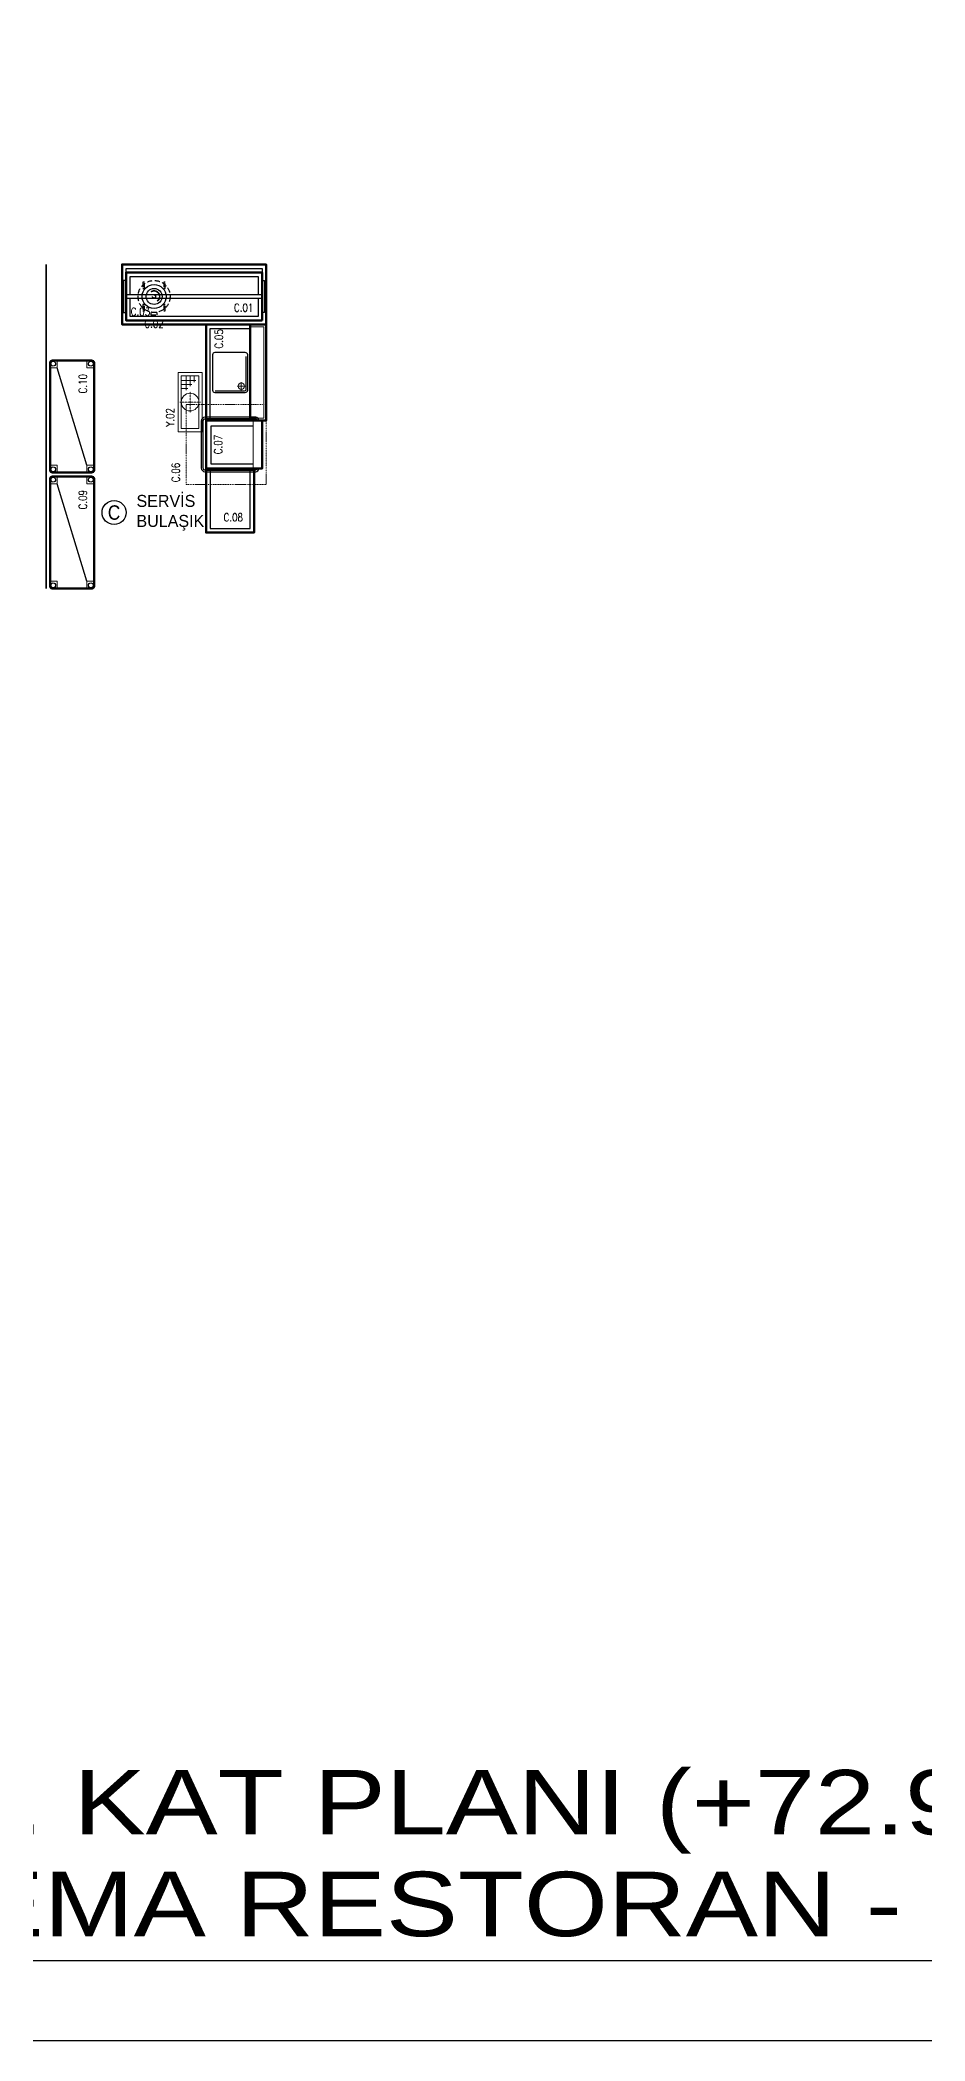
# Model space of a CAD drawing. Header units: millimetres. Extents: x 1443065 to 1517367, y 3763150 to 3779068.
# Drawn here: x 1513831 to 1514937, y 3763150 to 3765651 of the extents above; entities that cross this region are included whole.
import ezdxf
from ezdxf.enums import TextEntityAlignment as Align

# ---------------------------------------------------------------- set-up
doc = ezdxf.new("R2010")
doc.units = ezdxf.units.MM
for name, pattern in [('BORDER', [1.75, 0.5, -0.25, 0.5, -0.25, 0, -0.25]), ('DASHDOTX2', [2, 1, -0.5, 0, -0.5]), ('DASHED2', [0.375, 0.25, -0.125]), ('HIDDEN', [9.525, 6.35, -3.175])]:
    doc.linetypes.add(name, pattern=pattern)
for name, color, linetype, lineweight in [('-DWG_ANA', 7, 'Continuous', 50), ('-DWG_ANA_1', 7, 'BORDER', 25), ('-DWG_DETAY1', 7, 'Continuous', 25), ('-DWG_DETAY2', 7, 'Continuous', 15), ('-DWG_DETAY3', 7, 'Continuous', 15), ('DUVAR', 2, 'Continuous', 35), ('DVL-C', 7, 'DASHDOTX2', 20), ('NO', 7, 'Continuous', 30), ('PLAN', 253, 'Continuous', 15), ('yerizg-a', 7, 'Continuous', 15), ('yerizg-b', 7, 'Continuous', 9)]:
    doc.layers.add(name, color=color, linetype=linetype, lineweight=lineweight)
for name, color, linetype in [('BL-C', 140, 'Continuous'), ('BL-Y', 144, 'Continuous'), ('m-YAZ_pafta', 7, 'Continuous'), ('YAZI_BLM_1', 7, 'Continuous'), ('YAZI_BLM_2', 10, 'Continuous'), ('YRNO', 7, 'Continuous')]:
    doc.layers.add(name, color=color, linetype=linetype)
doc.styles.add('BLM_YAZI', font='stylu.ttf', dxfattribs={"width": 0.8})
doc.styles.add('ROMANS', font='romans.shx', dxfattribs={"width": 0.8})
doc.styles.add('YAZ', font='arial.ttf', dxfattribs={"width": 0.8, "height": 10})

# ---------------------------------------------------------------- blocks, each defined once
blk = doc.blocks.new('BSN180')
at = {"layer": '-DWG_ANA', "color": 0}
blk.add_lwpolyline([(80, -75), (0, -75), (0, 0), (180, 0), (180, -75), (80, -75)], dxfattribs=at)
at = {"layer": '-DWG_DETAY1', "color": 0}
blk.add_lwpolyline([(75, -70), (75, -70), (5, -70), (5, -5), (175, -5), (175, -70), (75, -70), (75, -70)], dxfattribs=at)
at = {"layer": 'NO', "linetype": 'Continuous', "style": 'ROMANS', "width": 0.8}
blk.add_attdef('NO', text='', height=10, dxfattribs=at).set_placement((23, -59), align=Align.MIDDLE)
blk = doc.blocks.new('BK_54R')
at = {"layer": '-DWG_DETAY1', "color": 0}
blk.add_lwpolyline([(22, -8), (-22, -8, 0.414214), (-25, -11), (-25, -49, 0.414214), (-22, -52), (22, -52, 0.414214), (25, -49), (25, -11, 0.414214)], format="xyb", close=True, dxfattribs=at)
at = {"layer": '-DWG_DETAY2', "color": 0, "const_width": 1.5}
blk.add_lwpolyline([(-20, -10), (21, -10, -0.414214), (23, -12), (23, -49)], format="xyb", dxfattribs=at)
at = {"layer": '-DWG_DETAY2', "color": 0}
for points in [[(22, -16), (12, -16)], [(17, -11), (17, -21)]]:
    blk.add_lwpolyline(points, dxfattribs=at)
blk.add_circle((17, -16), 4, dxfattribs=at)
blk = doc.blocks.new('BEN120L')
at = {"layer": '-DWG_ANA', "color": 0}
for points in [[(120, -20), (120, 0), (0, 0), (0, -20)], [(0, -20), (120, -20)], [(120, -75), (0, -75)]]:
    blk.add_lwpolyline(points, dxfattribs=at)
at = {"layer": '-DWG_DETAY1', "color": 0, "linetype": 'Continuous'}
blk.add_lwpolyline([(120, -70), (5, -70), (5, -20)], dxfattribs=at)
at = {"layer": '-DWG_DETAY2', "color": 0}
blk.add_lwpolyline([(3, -20), (3, -3), (117, -3), (117, -20)], dxfattribs=at)
at = {"layer": '-DWG_DETAY3', "color": 0}
for p, q in [((0, -75), (0, -20)), ((120, -20), (120, -75))]:
    blk.add_line(p, q, dxfattribs=at)
at = {"layer": '-DWG_DETAY1', "color": 0}
blk.add_blockref('BK_54R', (60, -15), dxfattribs=at)
at = {"layer": 'NO', "linetype": 'Continuous', "style": 'ROMANS', "width": 0.8}
blk.add_attdef('NO', text='', height=10, dxfattribs=at).set_placement((18, -59), align=Align.MIDDLE)
blk = doc.blocks.new('BYM102')
at = {"layer": '-DWG_ANA', "color": 0}
blk.add_lwpolyline([(0, 0), (60, 0), (60, -70), (0, -70)], close=True, dxfattribs=at)
at = {"layer": '-DWG_DETAY1', "color": 0}
for points in [[(0, -4), (0, -4, 0.414214), (-4, -8), (-4, -71.5, 0.414214), (0.5, -76), (59.5, -76, 0.414214), (64, -71.5), (64, -8, 0.414214), (60, -4), (60, -4)], [(0, -6), (0, -6, 0.339359), (-2, -8.5), (-2, -71, 0.414214), (1, -74), (59, -74, 0.414214), (62, -71), (62, -8.5, 0.339359), (60, -6), (60, -6)]]:
    blk.add_lwpolyline(points, format="xyb", dxfattribs=at)
blk.add_lwpolyline([(7, -11), (7, -64), (54, -64), (54, -11)], dxfattribs=at)
at = {"layer": '-DWG_DETAY2', "color": 0}
blk.add_lwpolyline([(0, -11), (60, -11)], dxfattribs=at)
at = {"layer": 'NO', "linetype": 'Continuous', "style": 'ROMANS', "width": 0.8}
blk.add_attdef('NO', text='', height=10, dxfattribs=at).set_placement((30, -55), align=Align.MIDDLE)
blk = doc.blocks.new('BSU100A')
at = {"layer": '-DWG_DETAY1', "color": 0, "const_width": 2}
blk.add_lwpolyline([(3.9, -5.8, 1), (-3.9, 5.8)], format="xyb", dxfattribs=at)
at = {"layer": '-DWG_DETAY1', "color": 0}
for radius in [15, 10]:
    blk.add_circle((0, 0), radius, dxfattribs=at)
blk = doc.blocks.new('acp100')
at = {"layer": '-DWG_ANA_1', "color": 0, "linetype": 'HIDDEN'}
blk.add_circle((0, 0), 20, dxfattribs=at)
at = {"layer": '-DWG_DETAY1', "color": 0, "linetype": 'HIDDEN'}
for points in [[(-14, 18), (-14, 10), (-12, 10), (-12, 18)], [(12, 18), (12, 10), (14, 10), (14, 18)], [(-14, -10), (-14, -18), (-12, -18), (-12, -10)], [(12, -10), (12, -18), (14, -18), (14, -10)]]:
    blk.add_lwpolyline(points, close=True, dxfattribs=at)
blk.add_lwpolyline([(-4, -20), (-4, -23), (4, -23), (4, -20)], dxfattribs=at)
blk.add_circle((0, 0), 2, dxfattribs=at)
at = {"layer": 'NO', "linetype": 'Continuous', "style": 'ROMANS', "width": 0.8}
blk.add_attdef('NO', text='', height=10, dxfattribs=at).set_placement((0, -34), align=Align.MIDDLE)
blk = doc.blocks.new('BRT180')
at = {"layer": '-DWG_ANA', "color": 0}
blk.add_lwpolyline([(175, -60), (5, -60), (5, 0), (175, 0)], close=True, dxfattribs=at)
at = {"layer": '-DWG_DETAY1', "color": 0}
for points in [[(5, -10), (2, -10), (2, -50), (5, -50)], [(175, -10), (178, -10), (178, -50), (175, -50)]]:
    blk.add_lwpolyline(points, close=True, dxfattribs=at)
for points in [[(10, -27), (10, -5), (170, -5), (170, -27)], [(175, -28), (5, -28), (5, -32), (175, -32)], [(170, -33), (170, -55), (10, -55), (10, -33)]]:
    blk.add_lwpolyline(points, dxfattribs=at)
at = {"layer": 'NO', "linetype": 'Continuous', "style": 'ROMANS', "width": 0.8}
blk.add_attdef('NO', text='', height=10, dxfattribs=at).set_placement((152, -44), align=Align.MIDDLE)
blk = doc.blocks.new('DDS102')
at = {"layer": 'DVL-C', "color": 0}
blk.add_lwpolyline([(0, 0), (100, 0), (100, -100), (0, -100)], close=True, dxfattribs=at)
at = {"layer": 'NO', "linetype": 'Continuous', "style": 'ROMANS', "width": 0.8}
blk.add_attdef('NO', text='', height=10, dxfattribs=at).set_placement((85, -113), align=Align.MIDDLE)
blk = doc.blocks.new('Y-SIFON')
at = {"layer": 'yerizg-a', "color": 0, "linetype": 'Continuous'}
blk.add_circle((0, 0), 11, dxfattribs=at)
at = {"layer": 'yerizg-b', "color": 0, "linetype": 'DASHED2'}
for points in [[(-13, 0), (13, 0)], [(0, 13), (0, -13)]]:
    blk.add_lwpolyline(points, dxfattribs=at)
blk = doc.blocks.new('1BS-YK37A')
at = {"layer": 'yerizg-a', "color": 0}
blk.add_lwpolyline([(0, 0), (74, 0), (74, -30), (0, -30)], close=True, dxfattribs=at)
at = {"layer": 'yerizg-b', "color": 0}
for p, q in [((4, -10), (12, -10)), ((4, -15), (17, -15)), ((4, -20), (22, -20)), ((10, -26), (10, -8)), ((15, -26), (15, -13)), ((20, -26), (20, -18))]:
    blk.add_line(p, q, dxfattribs=at)
blk.add_lwpolyline([(4, -4), (70, -4), (70, -26), (4, -26)], close=True, dxfattribs=at)
at = {"layer": 'PLAN', "color": 0, "linetype": 'Continuous'}
blk.add_blockref('Y-SIFON', (37, -15), dxfattribs=at)
at = {"layer": 'YRNO', "linetype": 'Continuous', "style": 'ROMANS', "width": 0.8}
blk.add_attdef('YRNO', text='', height=10, dxfattribs=at).set_placement((56, -40), align=Align.MIDDLE)
blk = doc.blocks.new('jb-tc2')
at = {"layer": 'YAZI_BLM_1'}
blk.add_circle((0, 0), 15, dxfattribs=at)
at = {"layer": 'YAZI_BLM_1', "style": 'BLM_YAZI'}
for s, p in [('SERVİS', (28, 7)), ('BULAŞIK', (28, -18))]:
    blk.add_text(s, height=15, dxfattribs=at).set_placement(p)
at = {"layer": 'YAZI_BLM_2', "style": 'BLM_YAZI', "width": 0.9}
blk.add_text('C', height=18, dxfattribs=at).set_placement((0, 0), align=Align.MIDDLE)
blk = doc.blocks.new('IDD146-K')
at = {"layer": '-DWG_ANA', "color": 0}
blk.add_lwpolyline([(3, 0), (137, 0, -0.414214), (140, -3), (140, -52, -0.414214), (137, -55), (3, -55, -0.414214), (0, -52), (0, -3, -0.414214)], format="xyb", close=True, dxfattribs=at)
at = {"layer": '-DWG_DETAY1', "color": 0}
blk.add_lwpolyline([(9, -46), (131, -9)], dxfattribs=at)
for centre in [(4, -4), (136, -4), (4, -51), (136, -51)]:
    blk.add_circle(centre, 3, dxfattribs=at)
at = {"layer": '-DWG_DETAY2', "color": 0, "linetype": 'Continuous'}
for points in [[(0, -9), (9, -9), (9, 0)], [(131, 0), (131, -9), (140, -9)], [(0, -46), (9, -46), (9, -55)], [(140, -46), (131, -46), (131, -55)]]:
    blk.add_lwpolyline(points, dxfattribs=at)
at = {"layer": 'NO', "linetype": 'Continuous', "style": 'ROMANS', "width": 0.8}
blk.add_attdef('NO', text='', height=10, dxfattribs=at).set_placement((111, -41), align=Align.MIDDLE)
blk = doc.blocks.new('IDD146')
at = {"layer": '-DWG_ANA', "color": 0}
blk.add_lwpolyline([(3, 0), (137, 0, -0.414214), (140, -3), (140, -52, -0.414214), (137, -55), (3, -55, -0.414214), (0, -52), (0, -3, -0.414214)], format="xyb", close=True, dxfattribs=at)
at = {"layer": '-DWG_DETAY1', "color": 0}
blk.add_lwpolyline([(9, -46), (131, -9)], dxfattribs=at)
for centre in [(4, -4), (136, -4), (4, -51), (136, -51)]:
    blk.add_circle(centre, 3, dxfattribs=at)
at = {"layer": '-DWG_DETAY2', "color": 0, "linetype": 'Continuous'}
for points in [[(0, -9), (9, -9), (9, 0)], [(131, 0), (131, -9), (140, -9)], [(0, -46), (9, -46), (9, -55)], [(140, -46), (131, -46), (131, -55)]]:
    blk.add_lwpolyline(points, dxfattribs=at)
at = {"layer": 'NO', "linetype": 'Continuous', "style": 'ROMANS', "width": 0.8}
blk.add_attdef('NO', text='', height=10, dxfattribs=at).set_placement((111, -41), align=Align.MIDDLE)
blk = doc.blocks.new('BTN080')
at = {"layer": '-DWG_ANA', "color": 0}
blk.add_lwpolyline([(0, 30), (80, 30), (80, -30), (0, -30)], dxfattribs=at)
at = {"layer": '-DWG_DETAY1', "color": 0, "linetype": 'Continuous'}
blk.add_lwpolyline([(0, -25), (75, -25), (75, 25), (0, 25)], dxfattribs=at)
at = {"layer": '-DWG_DETAY3', "color": 0}
blk.add_line((0, -30), (0, 30), dxfattribs=at)
at = {"layer": 'NO', "linetype": 'Continuous', "style": 'ROMANS', "width": 0.8}
blk.add_attdef('NO', text='', height=10, rotation=90, dxfattribs=at).set_placement((61, 4), align=Align.MIDDLE)

msp = doc.modelspace()

# ---------------------------------------------------------------- linework, layer by layer
at = {"layer": 'DUVAR'}
msp.add_lwpolyline([(1513838.2, 3764965), (1513838.2, 3765370)], dxfattribs=at)
at = {"layer": 'm-YAZ_pafta'}
for points in [[(1506355.6, 3773149.7), (1517367.4, 3773149.7), (1517367.4, 3763149.7), (1506355.6, 3763149.7)], [(1506455.6, 3773049.7), (1517267.4, 3773049.7), (1517267.4, 3763249.7), (1506455.6, 3763249.7)]]:
    msp.add_lwpolyline(points, close=True, dxfattribs=at)

# ---------------------------------------------------------------- block references
for name, p in [('BSU100A', (1513973.2, 3765330)), ('jb-tc2', (1513923.2, 3765060))]:
    msp.add_blockref(name, p)
at = {"layer": 'BL-C'}
for name, p, values in [('BSN180', (1513933.2, 3765370), {'NO': 'C.03'}), ('BRT180', (1513933.2, 3765360), {'NO': 'C.01'}), ('acp100', (1513973.2, 3765330), {'NO': 'C.02'})]:
    msp.add_blockref(name, p, dxfattribs=at).add_auto_attribs(values)
ref = msp.add_blockref('BEN120L', (1514113.2, 3765295), dxfattribs=dict(at, rotation=270))
ref.add_attrib('NO', 'C.05', dxfattribs={"layer": 'NO', "linetype": 'Continuous', "height": 10, "rotation": 90, "style": 'ROMANS', "width": 0.8}).set_placement((1514054.2, 3765277), align=Align.MIDDLE)
for name, p, rotation, values in [('IDD146', (1513843.2, 3765110), 90, {'NO': 'C.10'}), ('BTN080', (1514068.2, 3765115), 270, {'NO': 'C.08'}), ('IDD146-K', (1513843.2, 3764965), 90, {'NO': 'C.09'})]:
    msp.add_blockref(name, p, dxfattribs=dict(at, rotation=rotation)).add_auto_attribs(values)
ref = msp.add_blockref('DDS102', (1514113.2, 3765195), dxfattribs=dict(at, rotation=270))
ref.add_attrib('NO', 'C.06', dxfattribs={"layer": 'NO', "linetype": 'Continuous', "height": 10, "rotation": 90, "style": 'ROMANS', "width": 0.8}).set_placement((1514000.2, 3765110), align=Align.MIDDLE)
ref = msp.add_blockref('BYM102', (1514108.2, 3765175), dxfattribs=dict(at, rotation=270))
ref.add_attrib('NO', 'C.07', dxfattribs={"layer": 'NO', "linetype": 'Continuous', "height": 10, "rotation": 90, "style": 'ROMANS', "width": 0.8}).set_placement((1514053.2, 3765145), align=Align.MIDDLE)
at = {"layer": 'BL-Y'}
ref = msp.add_blockref('1BS-YK37A', (1514033.2, 3765235), dxfattribs=dict(at, rotation=270))
ref.add_attrib('YRNO', 'Y.02', dxfattribs={"layer": 'YRNO', "linetype": 'Continuous', "height": 10, "rotation": 90, "style": 'ROMANS', "width": 0.8}).set_placement((1513993.2, 3765179), align=Align.MIDDLE)

# ---------------------------------------------------------------- texts
at = {"layer": 'm-YAZ_pafta', "style": 'YAZ', "width": 1.2}
for s, height, p in [('                                                                         17. KAT PLANI (+72.96 KOTU) Ö: 1/100', 80.5268, (1510909.9, 3763407.9)), ('TEMA RESTORAN - EXECUTIVE LOUNGE KATI', 80.527, (1513662.9, 3763280.7))]:
    msp.add_text(s, height=height, dxfattribs=at).set_placement(p)

doc.saveas('drawing.dxf')
